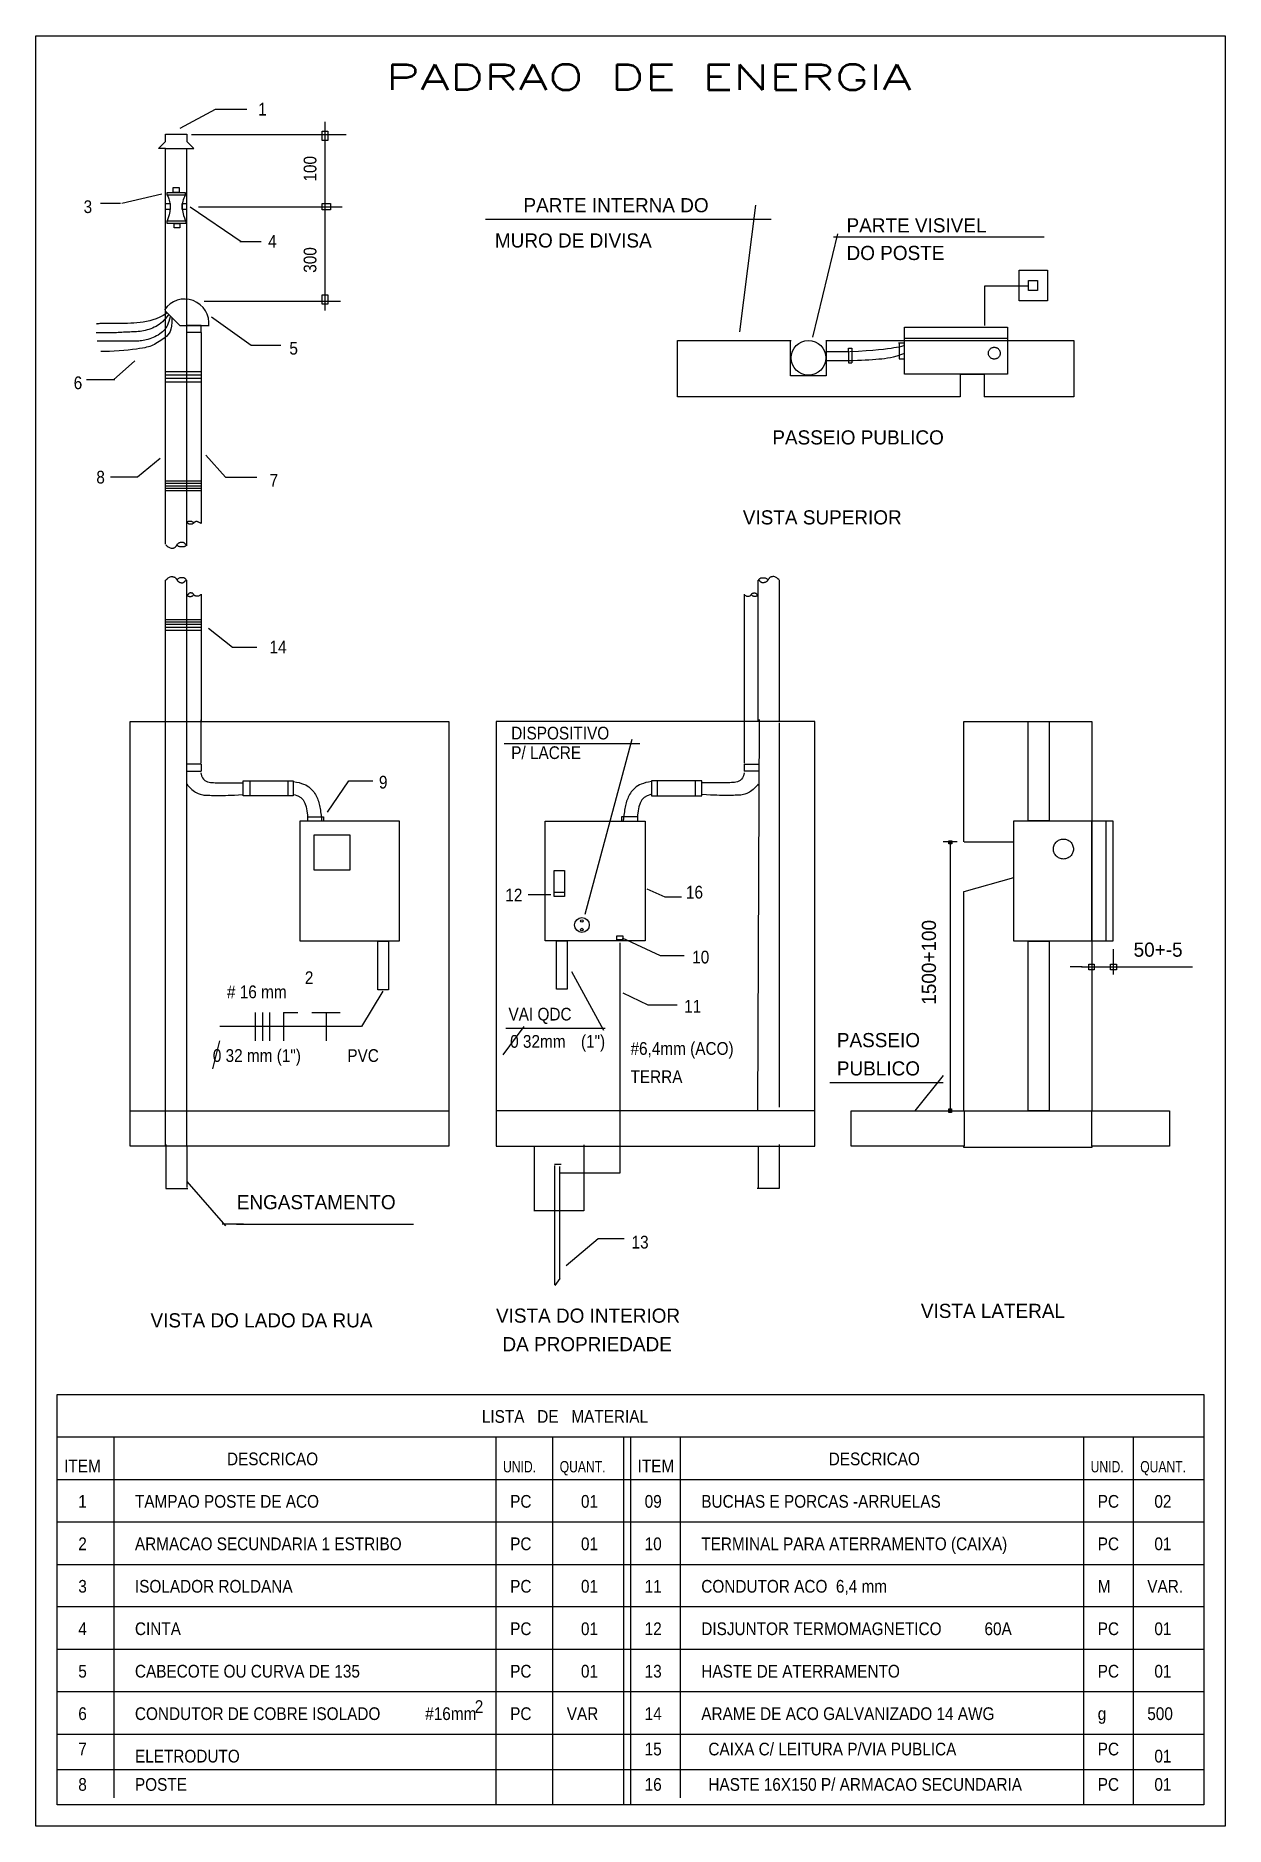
# Model space of a CAD drawing. Extents: x 0 to 0.101, y 0 to 0.152.
import ezdxf

# ---------------------------------------------------------------- set-up
doc = ezdxf.new("R2010")
doc.units = 0
doc.header["$LTSCALE"] = 300
doc.header["$MEASUREMENT"] = 0
doc.linetypes.add('HIDDEN', pattern=[0.375, 0.25, -0.125])
doc.layers.add('MEDICAO', color=7, linetype='CONTINUOUS')
doc.styles.add('ROMANS', font='ROMANS.SHX', dxfattribs={"height": 1.5})
doc.styles.add('TXT', font='txt')

msp = doc.modelspace()

# ---------------------------------------------------------------- linework, layer by layer
at = {"layer": 'MEDICAO', "color": 7}
for p, q in [((0.01223, 0.14397), (0.01524, 0.14557)), ((0.01524, 0.14557), (0.01788, 0.14557)), ((0.0245, 0.1445), (0.0245, 0.12851)), ((0.0104, 0.14225), (0.011, 0.14285)), ((0.011, 0.14345), (0.0128, 0.14345)), ((0.011, 0.14285), (0.011, 0.14345)), ((0.0128, 0.14345), (0.0128, 0.14285)), ((0.0134, 0.14225), (0.0128, 0.14285)), ((0.01319, 0.14344), (0.02631, 0.14344)), ((0.011, 0.14225), (0.0104, 0.14225)), ((0.011, 0.11225), (0.011, 0.14225)), ((0.011, 0.14225), (0.0128, 0.14225)), ((0.0128, 0.11256), (0.0128, 0.14225)), ((0.0128, 0.14225), (0.0134, 0.14225)), ((0.01067, 0.13837), (0.0073, 0.13757)), ((0.00718, 0.13757), (0.00549, 0.13757)), ((0.01307, 0.13731), (0.0174, 0.13437)), ((0.01379, 0.13731), (0.02595, 0.13731)), ((0.06099, 0.13743), (0.05964, 0.12669)), ((0.0381, 0.13624), (0.06233, 0.13624)), ((0.01728, 0.13437), (0.01909, 0.13437)), ((0.06793, 0.13501), (0.06582, 0.12625)), ((0.0676, 0.13476), (0.08546, 0.13476)), ((0.01427, 0.12931), (0.02583, 0.12931)), ((0.0122, 0.12725), (0.011, 0.12845)), ((0.01488, 0.12797), (0.01825, 0.12557)), ((0.0122, 0.12725), (0.0146, 0.12725)), ((0.014, 0.12725), (0.0128, 0.12725)), ((0.014, 0.12665), (0.0128, 0.12665)), ((0.014, 0.12665), (0.014, 0.12725)), ((0.014, 0.12665), (0.014, 0.11045)), ((0.01825, 0.12557), (0.02077, 0.12557)), ((0.00838, 0.12424), (0.00657, 0.12264)), ((0.01099, 0.12335), (0.014, 0.12335)), ((0.01099, 0.12306), (0.014, 0.12306)), ((0.00669, 0.12264), (0.00429, 0.12264)), ((0.01099, 0.12277), (0.014, 0.12277)), ((0.01099, 0.12246), (0.01401, 0.12246)), ((0.01055, 0.11597), (0.00862, 0.11437)), ((0.0144, 0.11624), (0.01608, 0.11437)), ((0.00862, 0.11437), (0.00633, 0.11437)), ((0.01099, 0.11408), (0.01399, 0.11408)), ((0.01099, 0.11388), (0.01399, 0.11388)), ((0.01608, 0.11437), (0.01873, 0.11437)), ((0.01099, 0.11344), (0.01399, 0.11344)), ((0.01099, 0.11325), (0.01399, 0.11325)), ((0.011, 0.10871), (0.011, 0.11247)), ((0.01101, 0.11364), (0.01399, 0.11364)), ((0.01279, 0.10857), (0.01279, 0.11255)), ((0.011, 0.09365), (0.011, 0.10565)), ((0.0128, 0.09365), (0.0128, 0.10565)), ((0.06122, 0.09365), (0.06122, 0.10565)), ((0.06302, 0.09365), (0.06302, 0.10565)), ((0.014, 0.10445), (0.014, 0.09365)), ((0.06002, 0.10445), (0.06002, 0.09365)), ((0.011, 0.10232), (0.014, 0.10232)), ((0.011, 0.10212), (0.014, 0.10212)), ((0.011, 0.10191), (0.014, 0.10191)), ((0.011, 0.10167), (0.014, 0.10167)), ((0.011, 0.10142), (0.014, 0.10142)), ((0.01464, 0.10157), (0.01668, 0.09997)), ((0.01668, 0.09997), (0.01873, 0.09997)), ((0.0612, 0.06067), (0.06133, 0.09384)), ((0.06299, 0.09355), (0.06299, 0.06095)), ((0.03968, 0.09181), (0.05119, 0.09181)), ((0.05051, 0.09214), (0.04653, 0.07731)), ((0.02472, 0.08598), (0.02653, 0.08864)), ((0.02653, 0.08864), (0.02856, 0.08864)), ((0.09069, 0.08525), (0.09069, 0.07505)), ((0.07809, 0.08345), (0.07689, 0.08345)), ((0.07749, 0.08345), (0.07749, 0.06065)), ((0.07869, 0.08345), (0.08289, 0.08345)), ((0.04366, 0.07898), (0.04173, 0.07898)), ((0.04394, 0.07918), (0.04482, 0.07918)), ((0.05179, 0.07948), (0.0533, 0.07881)), ((0.07869, 0.07925), (0.08289, 0.08045)), ((0.0533, 0.07881), (0.05472, 0.07881)), ((0.04969, 0.07531), (0.05292, 0.07381)), ((0.05292, 0.07381), (0.05495, 0.07381)), ((0.09132, 0.07436), (0.09132, 0.07222)), ((0.0454, 0.07248), (0.04811, 0.06748)), ((0.08868, 0.07285), (0.08766, 0.07285)), ((0.08862, 0.07285), (0.0931, 0.07285)), ((0.09229, 0.07285), (0.09804, 0.07285)), ((0.0294, 0.0708), (0.0276, 0.0678)), ((0.04976, 0.07065), (0.05187, 0.06965)), ((0.0186, 0.069), (0.0186, 0.0666)), ((0.0186, 0.069), (0.0186, 0.0666)), ((0.0192, 0.069), (0.0192, 0.0666)), ((0.0198, 0.069), (0.0198, 0.0666)), ((0.021, 0.069), (0.021, 0.0666)), ((0.021, 0.069), (0.0222, 0.069)), ((0.0234, 0.069), (0.0252, 0.069)), ((0.0246, 0.069), (0.0246, 0.0666)), ((0.0252, 0.069), (0.0258, 0.069)), ((0.05187, 0.06965), (0.05435, 0.06965)), ((0.0276, 0.0678), (0.0156, 0.0678)), ((0.0396, 0.0654), (0.0414, 0.0678)), ((0.03984, 0.06765), (0.04826, 0.06765)), ((0.015, 0.0642), (0.0156, 0.0666)), ((0.06729, 0.06305), (0.07689, 0.06305)), ((0.07689, 0.06365), (0.07449, 0.06065)), ((0.008, 0.06065), (0.035, 0.06065)), ((0.06602, 0.06065), (0.03902, 0.06065)), ((0.07869, 0.06065), (0.08949, 0.06065)), ((0.0128, 0.05465), (0.01608, 0.05089)), ((0.0176, 0.05105), (0.0158, 0.05105)), ((0.017, 0.05105), (0.0308, 0.05105)), ((0.023, 0.05105), (0.032, 0.05105)), ((0.04495, 0.04755), (0.04766, 0.04984)), ((0.04766, 0.04984), (0.04985, 0.04984)), ((0.0018, 0.033), (0.099, 0.033)), ((0.0066, 0.033), (0.0066, 0.0024)), ((0.039, 0.033), (0.039, 0.0018)), ((0.0438, 0.033), (0.0438, 0.0018)), ((0.0498, 0.033), (0.0498, 0.0018)), ((0.0504, 0.033), (0.0504, 0.0018)), ((0.0546, 0.033), (0.0546, 0.0024)), ((0.0888, 0.033), (0.0888, 0.0018)), ((0.093, 0.033), (0.093, 0.0018)), ((0.0018, 0.0294), (0.099, 0.0294)), ((0.0018, 0.0258), (0.099, 0.0258)), ((0.0018, 0.0222), (0.099, 0.0222)), ((0.099, 0.0186), (0.0018, 0.0186)), ((0.0018, 0.015), (0.099, 0.015)), ((0.099, 0.0114), (0.0018, 0.0114)), ((0.0018, 0.0078), (0.099, 0.0078)), ((0.0018, 0.0048), (0.099, 0.0048))]:
    msp.add_line(p, q, dxfattribs=at)
at = {"layer": 'MEDICAO', "color": 7, "linetype": 'HIDDEN'}
for p, q in [((0.08412, 0.13057), (0.08039, 0.13057)), ((0.08039, 0.13057), (0.08039, 0.12724)), ((0.06698, 0.12502), (0.06893, 0.12502)), ((0.06888, 0.12502), (0.06888, 0.12531)), ((0.06888, 0.12531), (0.06916, 0.12531)), ((0.06888, 0.12502), (0.06888, 0.1244)), ((0.06915, 0.12502), (0.06915, 0.1244)), ((0.06916, 0.12531), (0.06916, 0.12496)), ((0.07311, 0.12576), (0.07355, 0.12576)), ((0.07316, 0.12576), (0.07316, 0.1244)), ((0.06704, 0.12428), (0.06888, 0.12428)), ((0.06888, 0.12443), (0.06888, 0.12407)), ((0.06888, 0.12407), (0.06916, 0.12407)), ((0.06916, 0.12443), (0.06915, 0.12408)), ((0.07316, 0.1244), (0.07361, 0.1244)), ((0.011, 0.05765), (0.011, 0.09365)), ((0.0128, 0.05765), (0.0128, 0.09365)), ((0.01398, 0.09381), (0.01398, 0.09013)), ((0.06004, 0.09381), (0.06004, 0.09013)), ((0.06299, 0.09355), (0.06299, 0.06095)), ((0.014, 0.09005), (0.0128, 0.09005)), ((0.014, 0.09005), (0.014, 0.08945)), ((0.06002, 0.09005), (0.06122, 0.09005)), ((0.06002, 0.09005), (0.06002, 0.08945)), ((0.0128, 0.08945), (0.014, 0.08945)), ((0.01813, 0.08863), (0.01813, 0.08762)), ((0.02137, 0.08863), (0.02137, 0.08762)), ((0.05265, 0.08863), (0.05265, 0.08762)), ((0.05589, 0.08863), (0.05589, 0.08762)), ((0.06122, 0.08945), (0.06002, 0.08945)), ((0.01813, 0.08762), (0.01813, 0.08738)), ((0.02137, 0.08765), (0.02137, 0.0874)), ((0.05265, 0.08765), (0.05265, 0.0874)), ((0.05589, 0.08762), (0.05589, 0.08738)), ((0.023, 0.08558), (0.02439, 0.08558)), ((0.02439, 0.08558), (0.02439, 0.08527)), ((0.05102, 0.08558), (0.04963, 0.08558)), ((0.04963, 0.08558), (0.04963, 0.08527)), ((0.04951, 0.07491), (0.04951, 0.05536)), ((0.01101, 0.05779), (0.01101, 0.05406)), ((0.04645, 0.05776), (0.04645, 0.05217)), ((0.06301, 0.05779), (0.06301, 0.05406)), ((0.01281, 0.05762), (0.01281, 0.05414)), ((0.04225, 0.05214), (0.04225, 0.05764)), ((0.06121, 0.05762), (0.06121, 0.05414)), ((0.04396, 0.05612), (0.04452, 0.05612)), ((0.04396, 0.05603), (0.04396, 0.04589)), ((0.04439, 0.05593), (0.04439, 0.04645)), ((0.04951, 0.05536), (0.04447, 0.05536)), ((0.01101, 0.05406), (0.01289, 0.05406)), ((0.06301, 0.05406), (0.06113, 0.05406)), ((0.04645, 0.05217), (0.04231, 0.05217)), ((0.0444, 0.04644), (0.04399, 0.04584))]:
    msp.add_line(p, q, dxfattribs=at)
at = {"layer": 'MEDICAO', "color": 7}
for points in [[(0, 0), (0, 0.1518), (0.1008, 0.1518), (0.1008, 0)], [(0.02426, 0.14291), (0.02426, 0.14371), (0.02474, 0.14371), (0.02474, 0.14291)], [(0.01113, 0.1383), (0.01113, 0.13851), (0.01267, 0.13851), (0.01267, 0.1383)], [(0.01165, 0.13851), (0.01165, 0.13895), (0.01215, 0.13895), (0.01215, 0.13851)], [(0.011, 0.13706), (0.011, 0.13757), (0.01139, 0.13757), (0.01139, 0.13706)], [(0.01241, 0.13706), (0.01241, 0.13757), (0.01277, 0.13757), (0.01277, 0.13706)], [(0.02426, 0.13704), (0.02426, 0.13757), (0.02498, 0.13757), (0.02498, 0.13704)], [(0.01113, 0.13589), (0.01113, 0.13611), (0.01271, 0.13611), (0.01271, 0.13589)], [(0.01172, 0.13552), (0.01172, 0.13589), (0.01221, 0.13589), (0.01221, 0.13552)], [(0.02426, 0.12904), (0.02426, 0.12984), (0.02474, 0.12984), (0.02474, 0.12904)], [(0.07361, 0.12613), (0.07361, 0.12711), (0.08234, 0.12711), (0.08234, 0.12613)], [(0.008, 0.05765), (0.008, 0.09365), (0.035, 0.09365), (0.035, 0.05765)], [(0.06602, 0.05765), (0.06602, 0.09365), (0.03902, 0.09365), (0.03902, 0.05765)], [(0.04317, 0.07507), (0.04317, 0.0852), (0.05164, 0.0852), (0.05164, 0.07507)], [(0.08949, 0.07505), (0.08949, 0.08525), (0.09129, 0.08525), (0.09129, 0.07505)], [(0.07737, 0.0833), (0.07737, 0.08354), (0.07763, 0.08354), (0.07763, 0.0833)], [(0.04394, 0.07883), (0.04394, 0.08102), (0.04482, 0.08102), (0.04482, 0.07883)], [(0.04412, 0.07096), (0.04412, 0.07507), (0.04502, 0.07507), (0.04502, 0.07096)], [(0.04924, 0.07515), (0.04924, 0.07548), (0.04976, 0.07548), (0.04976, 0.07515)], [(0.08925, 0.07262), (0.08925, 0.07308), (0.0897, 0.07308), (0.0897, 0.07262)], [(0.09108, 0.07262), (0.09108, 0.07308), (0.09158, 0.07308), (0.09158, 0.07262)], [(0.07737, 0.06052), (0.07737, 0.06081), (0.0776, 0.06081), (0.0776, 0.06052)], [(0.06909, 0.05765), (0.06909, 0.06065), (0.07869, 0.06065), (0.07869, 0.05765)], [(0.08949, 0.05765), (0.08949, 0.06065), (0.09609, 0.06065), (0.09609, 0.05765)], [(0.0018, 0.0018), (0.0018, 0.0366), (0.099, 0.0366), (0.099, 0.0018)]]:
    msp.add_lwpolyline(points, close=True, dxfattribs=at)
for points in [[(0.01113, 0.1383), (0.01121, 0.13814), (0.01127, 0.13799), (0.01131, 0.13786), (0.01134, 0.13773), (0.01137, 0.13761), (0.01138, 0.13749), (0.01138, 0.13737), (0.01138, 0.13726), (0.01138, 0.13714), (0.01137, 0.13702), (0.01135, 0.13689), (0.01133, 0.13676), (0.01129, 0.13661), (0.01125, 0.13646), (0.0112, 0.13629), (0.01113, 0.13611)], [(0.01267, 0.1383), (0.01261, 0.13816), (0.01255, 0.13803), (0.0125, 0.1379), (0.01247, 0.13778), (0.01244, 0.13765), (0.01242, 0.13754), (0.01241, 0.13742), (0.0124, 0.13731), (0.0124, 0.1372), (0.01241, 0.13709), (0.01242, 0.13698), (0.01245, 0.13685), (0.01249, 0.13672), (0.01253, 0.13656), (0.0126, 0.13638), (0.01267, 0.13618)], [(0.01128, 0.1282), (0.01114, 0.12801), (0.011, 0.12784), (0.01086, 0.12768), (0.01073, 0.12755), (0.01059, 0.12744), (0.01046, 0.12733), (0.01032, 0.12724), (0.01019, 0.12716), (0.01004, 0.12709), (0.00989, 0.12702), (0.00974, 0.12696), (0.00959, 0.12691), (0.00944, 0.12686), (0.00928, 0.12682), (0.00913, 0.12679), (0.00898, 0.12676), (0.00883, 0.12674), (0.00868, 0.12672), (0.00854, 0.12671), (0.00839, 0.1267), (0.00825, 0.12669), (0.00811, 0.12669), (0.00797, 0.12668), (0.00783, 0.12668), (0.0077, 0.12667), (0.00756, 0.12667), (0.00742, 0.12666), (0.00728, 0.12665), (0.00714, 0.12665), (0.00699, 0.12664), (0.00685, 0.12663), (0.00671, 0.12663), (0.00656, 0.12662), (0.00641, 0.12662), (0.00625, 0.12662), (0.00607, 0.12661), (0.00588, 0.12661), (0.00565, 0.12661), (0.0054, 0.12661), (0.00511, 0.12661)], [(0.0111, 0.12828), (0.0108, 0.12809), (0.0105, 0.12794), (0.01021, 0.12781), (0.00993, 0.12771), (0.00965, 0.12763), (0.00938, 0.12757), (0.00911, 0.12752), (0.00884, 0.12749), (0.00857, 0.12746), (0.0083, 0.12744), (0.00804, 0.12743), (0.00778, 0.12742), (0.00752, 0.12741), (0.00727, 0.12741), (0.00703, 0.12741), (0.00679, 0.12741), (0.00657, 0.12741), (0.00636, 0.12741), (0.00616, 0.12741), (0.00598, 0.12741), (0.00581, 0.12741), (0.00566, 0.1274), (0.00554, 0.1274), (0.00543, 0.1274), (0.00535, 0.12739), (0.00528, 0.12738), (0.00524, 0.12738), (0.00521, 0.12737), (0.00519, 0.12737), (0.00518, 0.12736), (0.00517, 0.12736), (0.00517, 0.12736), (0.00517, 0.12737), (0.00516, 0.12737), (0.00516, 0.12738), (0.00516, 0.12739), (0.00516, 0.1274), (0.00516, 0.1274), (0.00517, 0.12741), (0.00518, 0.12741)], [(0.01139, 0.12797), (0.01134, 0.12777), (0.01128, 0.12759), (0.01123, 0.12743), (0.01117, 0.12728), (0.0111, 0.12715), (0.01103, 0.12703), (0.01095, 0.12692), (0.01085, 0.12681), (0.01075, 0.12671), (0.01063, 0.12661), (0.0105, 0.12652), (0.01037, 0.12643), (0.01023, 0.12635), (0.01008, 0.12628), (0.00994, 0.12621), (0.00979, 0.12615), (0.00965, 0.1261), (0.0095, 0.12606), (0.00936, 0.12602), (0.00923, 0.12599), (0.00909, 0.12597), (0.00896, 0.12595), (0.00884, 0.12594), (0.00872, 0.12592), (0.00861, 0.12592), (0.00849, 0.12591), (0.00838, 0.1259), (0.00827, 0.1259), (0.00815, 0.1259), (0.00802, 0.1259), (0.00787, 0.1259), (0.00772, 0.1259), (0.00754, 0.1259), (0.00734, 0.1259), (0.00711, 0.1259), (0.00684, 0.1259), (0.00652, 0.1259), (0.00615, 0.1259), (0.00572, 0.1259), (0.00521, 0.1259)], [(0.01153, 0.12789), (0.01152, 0.12751), (0.01149, 0.12719), (0.01144, 0.12694), (0.01138, 0.12674), (0.01129, 0.12658), (0.0112, 0.12645), (0.01109, 0.12633), (0.01098, 0.12624), (0.01085, 0.12614), (0.01072, 0.12605), (0.01059, 0.12596), (0.01045, 0.12587), (0.01032, 0.12579), (0.01018, 0.12571), (0.01005, 0.12564), (0.00992, 0.12558), (0.00979, 0.12552), (0.00967, 0.12547), (0.00954, 0.12543), (0.00939, 0.12539), (0.00923, 0.12535), (0.00903, 0.12531), (0.0088, 0.12528), (0.00852, 0.12524), (0.0082, 0.1252), (0.00784, 0.12516), (0.00745, 0.12513), (0.00705, 0.12509), (0.00664, 0.12507), (0.00624, 0.12504), (0.00586, 0.12503), (0.0055, 0.12502)], [(0.07833, 0.12118), (0.05437, 0.12118), (0.05437, 0.12598), (0.06397, 0.12598)], [(0.06696, 0.12598), (0.06697, 0.12598), (0.06697, 0.12298), (0.06397, 0.12298), (0.06397, 0.12598), (0.06401, 0.12598)], [(0.06697, 0.12598), (0.08797, 0.12598), (0.08797, 0.12118), (0.08036, 0.12118)], [(0.07837, 0.1212), (0.07837, 0.1231), (0.08036, 0.1231), (0.08036, 0.1212)], [(0.01398, 0.11046), (0.01391, 0.1105), (0.01385, 0.11054), (0.01379, 0.11057), (0.01375, 0.11059), (0.01371, 0.1106), (0.01368, 0.11061), (0.01364, 0.11061), (0.01362, 0.11061), (0.01359, 0.11061), (0.01357, 0.11061), (0.01354, 0.1106), (0.01352, 0.11059), (0.0135, 0.11058), (0.01348, 0.11057), (0.01346, 0.11056), (0.01344, 0.11054), (0.01342, 0.11053), (0.0134, 0.11051), (0.01338, 0.11049), (0.01336, 0.11048), (0.01334, 0.11046), (0.01332, 0.11044), (0.0133, 0.11042), (0.01327, 0.11041), (0.01324, 0.1104), (0.01321, 0.11039), (0.01318, 0.11038), (0.01314, 0.11038), (0.01311, 0.11038), (0.01307, 0.11038), (0.01304, 0.11038), (0.013, 0.11039), (0.01297, 0.11041), (0.01294, 0.11042), (0.01292, 0.11044), (0.01289, 0.11046), (0.01287, 0.11048), (0.01286, 0.1105), (0.01285, 0.11052), (0.01284, 0.11054), (0.01284, 0.11056), (0.01285, 0.11058), (0.01286, 0.1106), (0.01288, 0.11061), (0.0129, 0.11062), (0.01292, 0.11063), (0.01295, 0.11064), (0.01298, 0.11065), (0.01301, 0.11066), (0.01305, 0.11066), (0.01309, 0.11066), (0.01313, 0.11065), (0.01318, 0.11064), (0.01323, 0.11062), (0.01329, 0.1106), (0.01335, 0.11056)], [(0.01102, 0.10863), (0.01113, 0.10854), (0.01123, 0.10846), (0.01132, 0.10841), (0.01139, 0.10838), (0.01146, 0.10836), (0.01152, 0.10835), (0.01157, 0.10835), (0.01161, 0.10836), (0.01166, 0.10837), (0.0117, 0.10838), (0.01173, 0.1084), (0.01177, 0.10842), (0.0118, 0.10843), (0.01183, 0.10845), (0.01185, 0.10848), (0.01187, 0.1085), (0.01189, 0.10853), (0.01191, 0.10855), (0.01193, 0.10858), (0.01195, 0.10861), (0.01196, 0.10864), (0.01198, 0.10867), (0.012, 0.10869), (0.01202, 0.10872), (0.01204, 0.10874), (0.01206, 0.10876), (0.01209, 0.10879), (0.01212, 0.1088), (0.01215, 0.10882), (0.01218, 0.10884), (0.01221, 0.10885), (0.01225, 0.10886), (0.01228, 0.10887), (0.01231, 0.10887), (0.01235, 0.10888), (0.01238, 0.10888), (0.01242, 0.10887), (0.01245, 0.10887), (0.01248, 0.10886), (0.01251, 0.10885), (0.01254, 0.10884), (0.01256, 0.10882), (0.01258, 0.1088), (0.01261, 0.10878), (0.01263, 0.10876), (0.01264, 0.10874), (0.01266, 0.10873), (0.01268, 0.10871), (0.01269, 0.1087), (0.01271, 0.10868), (0.01272, 0.10867), (0.01273, 0.10866), (0.01274, 0.10865), (0.01274, 0.10864), (0.01274, 0.10863), (0.01274, 0.10862), (0.01274, 0.1086), (0.01273, 0.10859), (0.01272, 0.10858), (0.0127, 0.10856), (0.01269, 0.10854), (0.01267, 0.10853), (0.01264, 0.10851), (0.01262, 0.1085), (0.01259, 0.10849), (0.01256, 0.10848), (0.01253, 0.10847), (0.01249, 0.10846), (0.01245, 0.10846), (0.01242, 0.10846), (0.01238, 0.10846), (0.01233, 0.10846), (0.01229, 0.10846), (0.01224, 0.10846), (0.0122, 0.10847), (0.01215, 0.10849), (0.0121, 0.10851), (0.01206, 0.10854), (0.01201, 0.10858), (0.01197, 0.10863)], [(0.01102, 0.10567), (0.01113, 0.10577), (0.01123, 0.10584), (0.01132, 0.1059), (0.01139, 0.10593), (0.01146, 0.10595), (0.01152, 0.10595), (0.01157, 0.10595), (0.01161, 0.10594), (0.01166, 0.10593), (0.0117, 0.10592), (0.01173, 0.10591), (0.01177, 0.10589), (0.0118, 0.10587), (0.01183, 0.10585), (0.01185, 0.10583), (0.01187, 0.1058), (0.01189, 0.10578), (0.01191, 0.10575), (0.01193, 0.10572), (0.01195, 0.1057), (0.01196, 0.10567), (0.01198, 0.10564), (0.012, 0.10561), (0.01202, 0.10559), (0.01204, 0.10556), (0.01206, 0.10554), (0.01209, 0.10552), (0.01212, 0.1055), (0.01215, 0.10548), (0.01218, 0.10547), (0.01221, 0.10546), (0.01225, 0.10545), (0.01228, 0.10544), (0.01231, 0.10543), (0.01235, 0.10543), (0.01238, 0.10543), (0.01242, 0.10543), (0.01245, 0.10543), (0.01248, 0.10544), (0.01251, 0.10545), (0.01254, 0.10547), (0.01256, 0.10548), (0.01258, 0.1055), (0.01261, 0.10552), (0.01263, 0.10554), (0.01264, 0.10556), (0.01266, 0.10558), (0.01268, 0.1056), (0.01269, 0.10561), (0.01271, 0.10562), (0.01272, 0.10563), (0.01273, 0.10564), (0.01274, 0.10565), (0.01274, 0.10566), (0.01274, 0.10567), (0.01274, 0.10569), (0.01274, 0.1057), (0.01273, 0.10571), (0.01272, 0.10573), (0.0127, 0.10574), (0.01269, 0.10576), (0.01267, 0.10578), (0.01264, 0.10579), (0.01262, 0.1058), (0.01259, 0.10581), (0.01256, 0.10583), (0.01253, 0.10583), (0.01249, 0.10584), (0.01245, 0.10585), (0.01242, 0.10585), (0.01238, 0.10585), (0.01233, 0.10585), (0.01229, 0.10585), (0.01224, 0.10584), (0.0122, 0.10583), (0.01215, 0.10581), (0.0121, 0.10579), (0.01206, 0.10576), (0.01201, 0.10572), (0.01197, 0.10567)], [(0.063, 0.10567), (0.06289, 0.10577), (0.06279, 0.10584), (0.0627, 0.1059), (0.06263, 0.10593), (0.06256, 0.10595), (0.0625, 0.10595), (0.06245, 0.10595), (0.0624, 0.10594), (0.06236, 0.10593), (0.06232, 0.10592), (0.06228, 0.10591), (0.06225, 0.10589), (0.06222, 0.10587), (0.06219, 0.10585), (0.06217, 0.10583), (0.06214, 0.1058), (0.06212, 0.10578), (0.06211, 0.10575), (0.06209, 0.10572), (0.06207, 0.1057), (0.06206, 0.10567), (0.06204, 0.10564), (0.06202, 0.10561), (0.062, 0.10559), (0.06198, 0.10556), (0.06195, 0.10554), (0.06193, 0.10552), (0.0619, 0.1055), (0.06187, 0.10548), (0.06184, 0.10547), (0.06181, 0.10546), (0.06177, 0.10545), (0.06174, 0.10544), (0.0617, 0.10543), (0.06167, 0.10543), (0.06164, 0.10543), (0.0616, 0.10543), (0.06157, 0.10543), (0.06154, 0.10544), (0.06151, 0.10545), (0.06148, 0.10547), (0.06146, 0.10548), (0.06143, 0.1055), (0.06141, 0.10552), (0.06139, 0.10554), (0.06137, 0.10556), (0.06136, 0.10558), (0.06134, 0.1056), (0.06133, 0.10561), (0.06131, 0.10562), (0.0613, 0.10563), (0.06129, 0.10564), (0.06128, 0.10565), (0.06128, 0.10566), (0.06128, 0.10567), (0.06128, 0.10569), (0.06128, 0.1057), (0.06129, 0.10571), (0.0613, 0.10573), (0.06131, 0.10574), (0.06133, 0.10576), (0.06135, 0.10578), (0.06137, 0.10579), (0.0614, 0.1058), (0.06143, 0.10581), (0.06146, 0.10583), (0.06149, 0.10583), (0.06153, 0.10584), (0.06156, 0.10585), (0.0616, 0.10585), (0.06164, 0.10585), (0.06169, 0.10585), (0.06173, 0.10585), (0.06178, 0.10584), (0.06182, 0.10583), (0.06187, 0.10581), (0.06192, 0.10579), (0.06196, 0.10576), (0.06201, 0.10572), (0.06205, 0.10567)], [(0.01399, 0.10442), (0.01393, 0.10438), (0.01387, 0.10434), (0.01383, 0.10431), (0.01378, 0.1043), (0.01374, 0.10428), (0.01371, 0.10428), (0.01367, 0.10428), (0.01364, 0.10428), (0.01361, 0.10428), (0.01358, 0.10429), (0.01355, 0.1043), (0.01352, 0.10431), (0.01349, 0.10432), (0.01347, 0.10433), (0.01345, 0.10435), (0.01343, 0.10437), (0.01341, 0.10438), (0.0134, 0.1044), (0.01339, 0.10442), (0.01338, 0.10444), (0.01337, 0.10446), (0.01336, 0.10447), (0.01334, 0.10449), (0.01333, 0.1045), (0.01331, 0.10452), (0.0133, 0.10453), (0.01328, 0.10453), (0.01326, 0.10454), (0.01324, 0.10455), (0.01321, 0.10455), (0.01319, 0.10455), (0.01317, 0.10456), (0.01315, 0.10456), (0.01313, 0.10456), (0.0131, 0.10456), (0.01308, 0.10456), (0.01306, 0.10455), (0.01304, 0.10455), (0.01302, 0.10454), (0.013, 0.10453), (0.01298, 0.10452), (0.01296, 0.10451), (0.01295, 0.10449), (0.01293, 0.10447), (0.01291, 0.10446), (0.0129, 0.10444), (0.01288, 0.10443), (0.01287, 0.10441), (0.01286, 0.1044), (0.01285, 0.10439), (0.01284, 0.10438), (0.01283, 0.10437), (0.01283, 0.10437), (0.01283, 0.10436), (0.01283, 0.10435), (0.01284, 0.10434), (0.01285, 0.10433), (0.01286, 0.10432), (0.01288, 0.10431), (0.0129, 0.1043), (0.01292, 0.10429), (0.01294, 0.10428), (0.01297, 0.10428), (0.01299, 0.10427), (0.01301, 0.10426), (0.01304, 0.10426), (0.01306, 0.10426), (0.01308, 0.10426), (0.0131, 0.10426), (0.01313, 0.10426), (0.01315, 0.10426), (0.01317, 0.10427), (0.0132, 0.10428), (0.01322, 0.10429), (0.01325, 0.1043), (0.01328, 0.10431), (0.0133, 0.10433), (0.01333, 0.10436), (0.01337, 0.10439), (0.0134, 0.10442)], [(0.06003, 0.10442), (0.06009, 0.10438), (0.06014, 0.10434), (0.06019, 0.10431), (0.06024, 0.1043), (0.06028, 0.10428), (0.06031, 0.10428), (0.06035, 0.10428), (0.06038, 0.10428), (0.06041, 0.10428), (0.06044, 0.10429), (0.06047, 0.1043), (0.0605, 0.10431), (0.06052, 0.10432), (0.06055, 0.10433), (0.06057, 0.10435), (0.06059, 0.10437), (0.0606, 0.10438), (0.06062, 0.1044), (0.06063, 0.10442), (0.06064, 0.10444), (0.06065, 0.10446), (0.06066, 0.10447), (0.06067, 0.10449), (0.06069, 0.1045), (0.0607, 0.10452), (0.06072, 0.10453), (0.06074, 0.10453), (0.06076, 0.10454), (0.06078, 0.10455), (0.0608, 0.10455), (0.06083, 0.10455), (0.06085, 0.10456), (0.06087, 0.10456), (0.06089, 0.10456), (0.06091, 0.10456), (0.06094, 0.10456), (0.06096, 0.10455), (0.06098, 0.10455), (0.061, 0.10454), (0.06102, 0.10453), (0.06104, 0.10452), (0.06105, 0.10451), (0.06107, 0.10449), (0.06109, 0.10447), (0.06111, 0.10446), (0.06112, 0.10444), (0.06113, 0.10443), (0.06115, 0.10441), (0.06116, 0.1044), (0.06117, 0.10439), (0.06118, 0.10438), (0.06118, 0.10437), (0.06119, 0.10437), (0.06119, 0.10436), (0.06119, 0.10435), (0.06118, 0.10434), (0.06117, 0.10433), (0.06115, 0.10432), (0.06114, 0.10431), (0.06112, 0.1043), (0.0611, 0.10429), (0.06107, 0.10428), (0.06105, 0.10428), (0.06103, 0.10427), (0.061, 0.10426), (0.06098, 0.10426), (0.06096, 0.10426), (0.06094, 0.10426), (0.06091, 0.10426), (0.06089, 0.10426), (0.06087, 0.10426), (0.06084, 0.10427), (0.06082, 0.10428), (0.0608, 0.10429), (0.06077, 0.1043), (0.06074, 0.10431), (0.06071, 0.10433), (0.06068, 0.10436), (0.06065, 0.10439), (0.06062, 0.10442)], [(0.07864, 0.08345), (0.07864, 0.09365), (0.08949, 0.09365), (0.08949, 0.06065)], [(0.07864, 0.06065), (0.07864, 0.07925)], [(0.08949, 0.05765), (0.08949, 0.05755), (0.07864, 0.05755), (0.07864, 0.05765)]]:
    msp.add_lwpolyline(points, dxfattribs=at)
at = {"layer": 'MEDICAO', "color": 7, "linetype": 'HIDDEN'}
for points in [[(0.08334, 0.12933), (0.08334, 0.13192), (0.08574, 0.13192), (0.08574, 0.12933)], [(0.08412, 0.1302), (0.08412, 0.13106), (0.0849, 0.13106), (0.0849, 0.1302)], [(0.08409, 0.08525), (0.08409, 0.09365), (0.08589, 0.09365), (0.08589, 0.08525)], [(0.01757, 0.08735), (0.01757, 0.08863), (0.02182, 0.08863), (0.02182, 0.08735)], [(0.05645, 0.08735), (0.05645, 0.08863), (0.05219, 0.08863), (0.05219, 0.08735)], [(0.0224, 0.07505), (0.0224, 0.08525), (0.0308, 0.08525), (0.0308, 0.07505)], [(0.08289, 0.07505), (0.08289, 0.08525), (0.09129, 0.08525), (0.09129, 0.07505)], [(0.0236, 0.08105), (0.0236, 0.08405), (0.0266, 0.08405), (0.0266, 0.08105)], [(0.029, 0.07091), (0.029, 0.07505), (0.02989, 0.07505), (0.02989, 0.07091)], [(0.08409, 0.06065), (0.08409, 0.07505), (0.08589, 0.07505), (0.08589, 0.06065)]]:
    msp.add_lwpolyline(points, close=True, dxfattribs=at)
for points in [[(0.08236, 0.12613), (0.08236, 0.12312), (0.07362, 0.12312), (0.07362, 0.12613)], [(0.06888, 0.12428), (0.06926, 0.12428), (0.06963, 0.12429), (0.06998, 0.1243), (0.0703, 0.12432), (0.07061, 0.12433), (0.07091, 0.12436), (0.07119, 0.12438), (0.07145, 0.1244), (0.0717, 0.12442), (0.07194, 0.12445), (0.07219, 0.12449), (0.07244, 0.12453), (0.0727, 0.12459), (0.07299, 0.12467), (0.07331, 0.12477), (0.07366, 0.12489)], [(0.06899, 0.12502), (0.06973, 0.12506), (0.07038, 0.12511), (0.07094, 0.12515), (0.07142, 0.1252), (0.07183, 0.12524), (0.07218, 0.12528), (0.07248, 0.12532), (0.07273, 0.12536), (0.07295, 0.12539), (0.07313, 0.12542), (0.07328, 0.12545), (0.0734, 0.12548), (0.07349, 0.12552), (0.07356, 0.12555), (0.07359, 0.12559), (0.07361, 0.12563)], [(0.01279, 0.08835), (0.01285, 0.08827), (0.01293, 0.08818), (0.01302, 0.08809), (0.01312, 0.088), (0.01322, 0.08791), (0.01333, 0.08782), (0.01344, 0.08774), (0.01354, 0.08767), (0.01365, 0.08761), (0.01375, 0.08756), (0.01384, 0.08752), (0.01394, 0.08749), (0.01404, 0.08746), (0.01415, 0.08745), (0.01425, 0.08743), (0.01437, 0.08742), (0.01449, 0.08742), (0.01462, 0.08741), (0.01475, 0.08741), (0.01489, 0.0874), (0.01504, 0.0874), (0.01519, 0.0874), (0.01535, 0.0874), (0.01552, 0.0874), (0.01569, 0.0874), (0.01587, 0.0874), (0.01607, 0.0874), (0.0163, 0.08741), (0.01656, 0.08742), (0.01685, 0.08743), (0.01719, 0.08745), (0.01757, 0.08747)], [(0.01398, 0.0893), (0.01404, 0.08907), (0.01412, 0.0889), (0.01422, 0.08876), (0.01432, 0.08866), (0.01443, 0.0886), (0.01455, 0.08855), (0.01468, 0.08852), (0.0148, 0.0885), (0.01493, 0.08849), (0.01506, 0.08848), (0.01519, 0.08847), (0.01534, 0.08847), (0.0155, 0.08846), (0.01567, 0.08846), (0.01587, 0.08846), (0.0161, 0.08846), (0.01635, 0.08846), (0.01661, 0.08846), (0.01687, 0.08846), (0.0171, 0.08846), (0.01731, 0.08846), (0.01745, 0.08846), (0.01753, 0.08846), (0.01752, 0.08846)], [(0.02184, 0.08857), (0.02209, 0.08853), (0.02232, 0.08848), (0.02252, 0.08842), (0.0227, 0.08836), (0.02287, 0.08828), (0.02301, 0.0882), (0.02314, 0.08811), (0.02326, 0.08801), (0.02336, 0.08791), (0.02346, 0.08781), (0.02355, 0.0877), (0.02362, 0.08759), (0.02369, 0.08748), (0.02376, 0.08736), (0.02381, 0.08725), (0.02386, 0.08713), (0.02391, 0.08701), (0.02395, 0.0869), (0.02398, 0.08678), (0.02401, 0.08666), (0.02404, 0.08654), (0.02407, 0.08641), (0.02409, 0.08628), (0.02412, 0.08614), (0.02414, 0.086), (0.02416, 0.08585), (0.02418, 0.08571), (0.02419, 0.08558), (0.02421, 0.08546), (0.02422, 0.08537), (0.02422, 0.0853), (0.02423, 0.08527)], [(0.05218, 0.08857), (0.05193, 0.08853), (0.0517, 0.08848), (0.0515, 0.08842), (0.05131, 0.08836), (0.05115, 0.08828), (0.05101, 0.0882), (0.05088, 0.08811), (0.05076, 0.08801), (0.05066, 0.08791), (0.05056, 0.08781), (0.05047, 0.0877), (0.0504, 0.08759), (0.05032, 0.08748), (0.05026, 0.08736), (0.05021, 0.08725), (0.05016, 0.08713), (0.05011, 0.08701), (0.05007, 0.0869), (0.05004, 0.08678), (0.05, 0.08666), (0.04998, 0.08654), (0.04995, 0.08641), (0.04993, 0.08628), (0.0499, 0.08614), (0.04988, 0.086), (0.04986, 0.08585), (0.04984, 0.08571), (0.04982, 0.08558), (0.04981, 0.08546), (0.0498, 0.08537), (0.04979, 0.0853), (0.04979, 0.08527)], [(0.06123, 0.08835), (0.06117, 0.08827), (0.06109, 0.08818), (0.061, 0.08809), (0.0609, 0.088), (0.0608, 0.08791), (0.06069, 0.08782), (0.06058, 0.08774), (0.06048, 0.08767), (0.06037, 0.08761), (0.06027, 0.08756), (0.06017, 0.08752), (0.06008, 0.08749), (0.05997, 0.08746), (0.05987, 0.08745), (0.05976, 0.08743), (0.05965, 0.08742), (0.05953, 0.08742), (0.0594, 0.08741), (0.05927, 0.08741), (0.05913, 0.0874), (0.05898, 0.0874), (0.05883, 0.0874), (0.05867, 0.0874), (0.0585, 0.0874), (0.05833, 0.0874), (0.05815, 0.0874), (0.05795, 0.0874), (0.05772, 0.08741), (0.05746, 0.08742), (0.05717, 0.08743), (0.05683, 0.08745), (0.05644, 0.08747)], [(0.06004, 0.0893), (0.05997, 0.08907), (0.05989, 0.0889), (0.0598, 0.08876), (0.0597, 0.08866), (0.05958, 0.0886), (0.05946, 0.08855), (0.05934, 0.08852), (0.05922, 0.0885), (0.05909, 0.08849), (0.05896, 0.08848), (0.05883, 0.08847), (0.05868, 0.08847), (0.05852, 0.08846), (0.05835, 0.08846), (0.05815, 0.08846), (0.05792, 0.08846), (0.05767, 0.08846), (0.05741, 0.08846), (0.05715, 0.08846), (0.05691, 0.08846), (0.05671, 0.08846), (0.05657, 0.08846), (0.05649, 0.08846), (0.0565, 0.08846)], [(0.0219, 0.08746), (0.0222, 0.08736), (0.02245, 0.08721), (0.02265, 0.08701), (0.0228, 0.08675), (0.02291, 0.08644), (0.02298, 0.08609), (0.02302, 0.08571), (0.02303, 0.08528)], [(0.05212, 0.08746), (0.05181, 0.08736), (0.05156, 0.08721), (0.05137, 0.08701), (0.05122, 0.08675), (0.05111, 0.08644), (0.05104, 0.08609), (0.051, 0.08571), (0.05099, 0.08528)]]:
    msp.add_lwpolyline(points, dxfattribs=at)
at = {"layer": 'MEDICAO', "color": 7}
for centre, radius in [((0.06548, 0.12449), 0.00147), ((0.04628, 0.07641), 0.000625), ((0.04627, 0.07675), 0.000109), ((0.04628, 0.07602), 0.000109)]:
    msp.add_circle(centre, radius, dxfattribs=at)
at = {"layer": 'MEDICAO', "color": 7, "linetype": 'HIDDEN'}
for centre, radius in [((0.08123, 0.12489), 0.000501), ((0.08709, 0.08285), 0.000849)]:
    msp.add_circle(centre, radius, dxfattribs=at)
at = {"layer": 'MEDICAO', "color": 7}
msp.add_arc((0.01261, 0.12741), 0.00207, 353.3467, 145.8453, dxfattribs=at)
for points in [[(0.07736, 0.08354), (0.07763, 0.08354), (0.07736, 0.0833), (0.07763, 0.0833)], [(0.07737, 0.06081), (0.07763, 0.06081), (0.07736, 0.06052), (0.0776, 0.06052)]]:
    msp.add_solid(points, dxfattribs=at)

# ---------------------------------------------------------------- texts
for s, height, style, width, p in [('PADRAO DE ENERGIA', 0.00216, 'ROMANS', 1.5, (0.02965, 0.14722)), ('1', 0.00108, 'TXT', 0.9, (0.01885, 0.14504)), ('3', 0.00108, 'TXT', 0.9, (0.00405, 0.13677)), ('4', 0.00108, 'TXT', 0.9, (0.01969, 0.13384)), ('5', 0.00108, 'TXT', 0.9, (0.02149, 0.12477)), ('6', 0.00108, 'TXT', 0.9, (0.00321, 0.12184)), ('8', 0.00108, 'TXT', 0.9, (0.00513, 0.11384)), ('7', 0.00108, 'TXT', 0.9, (0.01981, 0.11357)), ('14', 0.00108, 'TXT', 0.9, (0.01981, 0.09944)), ('DISPOSITIVO', 0.00108, 'TXT', 0.9, (0.04029, 0.09214)), ('P/ LACRE', 0.00108, 'TXT', 0.9, (0.04029, 0.09048)), ('9', 0.00108, 'TXT', 0.9, (0.02908, 0.08798)), ('12', 0.00108, 'TXT', 0.9, (0.03979, 0.07841)), ('16', 0.00108, 'TXT', 0.9, (0.0551, 0.07865)), ('10', 0.00108, 'TXT', 0.9, (0.05563, 0.07315)), ('2', 0.00108, 'TXT', 0.9, (0.0228, 0.0714)), ('# 16 mm', 0.00108, 'TXT', 0.9, (0.0162, 0.0702)), ('11', 0.00108, 'TXT', 0.9, (0.05495, 0.06898)), ('VAI QDC', 0.00108, 'TXT', 0.9, (0.04006, 0.06831)), ('0 32mm', 0.00108, 'TXT', 0.9, (0.0402, 0.066)), ('(1")', 0.00108, 'TXT', 0.9, (0.0462, 0.066)), ('0 32 mm (1")', 0.00108, 'TXT', 0.9, (0.015, 0.0648)), ('PVC', 0.00108, 'TXT', 0.9, (0.0264, 0.0648)), ('#6,4mm (ACO)', 0.00108, 'TXT', 0.9, (0.0504, 0.0654)), ('TERRA', 0.00108, 'TXT', 0.9, (0.0504, 0.063)), ('13', 0.00108, 'TXT', 0.9, (0.05049, 0.04898)), ('LISTA   DE   MATERIAL', 0.00108, 'TXT', 0.9, (0.0378, 0.0342)), ('ITEM', 0.00108, 'TXT', 0.9, (0.0024, 0.03)), ('DESCRICAO', 0.00108, 'TXT', 0.9, (0.0162, 0.0306)), ('UNID.', 0.00096, 'TXT', 0.8, (0.0396, 0.03)), ('QUANT.', 0.00096, 'TXT', 0.8, (0.0444, 0.03)), ('ITEM', 0.00108, 'TXT', 0.9, (0.051, 0.03)), ('DESCRICAO', 0.00108, 'TXT', 0.9, (0.0672, 0.0306)), ('UNID.', 0.00096, 'TXT', 0.8, (0.0894, 0.03)), ('QUANT.', 0.00096, 'TXT', 0.8, (0.0936, 0.03)), ('1', 0.00108, 'TXT', 0.9, (0.0036, 0.027)), ('TAMPAO POSTE DE ACO', 0.00108, 'TXT', 0.9, (0.0084, 0.027)), ('PC', 0.00108, 'TXT', 0.9, (0.0402, 0.027)), ('01', 0.00108, 'TXT', 0.9, (0.0462, 0.027)), ('09', 0.00108, 'TXT', 0.9, (0.0516, 0.027)), ('BUCHAS E PORCAS -ARRUELAS', 0.00108, 'TXT', 0.9, (0.0564, 0.027)), ('PC', 0.00108, 'TXT', 0.9, (0.09, 0.027)), ('02', 0.00108, 'TXT', 0.9, (0.0948, 0.027)), ('2', 0.00108, 'TXT', 0.9, (0.0036, 0.0234)), ('ARMACAO SECUNDARIA 1 ESTRIBO', 0.00108, 'TXT', 0.9, (0.0084, 0.0234)), ('PC', 0.00108, 'TXT', 0.9, (0.0402, 0.0234)), ('01', 0.00108, 'TXT', 0.9, (0.0462, 0.0234)), ('10', 0.00108, 'TXT', 0.9, (0.0516, 0.0234)), ('TERMINAL PARA ATERRAMENTO (CAIXA)', 0.00108, 'TXT', 0.9, (0.0564, 0.0234)), ('PC', 0.00108, 'TXT', 0.9, (0.09, 0.0234)), ('01', 0.00108, 'TXT', 0.9, (0.0948, 0.0234)), ('3', 0.00108, 'TXT', 0.9, (0.0036, 0.0198)), ('ISOLADOR ROLDANA', 0.00108, 'TXT', 0.9, (0.0084, 0.0198)), ('PC', 0.00108, 'TXT', 0.9, (0.0402, 0.0198)), ('01', 0.00108, 'TXT', 0.9, (0.0462, 0.0198)), ('11', 0.00108, 'TXT', 0.9, (0.0516, 0.0198)), ('CONDUTOR ACO  6,4 mm', 0.00108, 'TXT', 0.9, (0.0564, 0.0198)), ('M', 0.00108, 'TXT', 0.9, (0.09, 0.0198)), ('VAR.', 0.00108, 'TXT', 0.9, (0.0942, 0.0198)), ('4', 0.00108, 'TXT', 0.9, (0.0036, 0.0162)), ('CINTA', 0.00108, 'TXT', 0.9, (0.0084, 0.0162)), ('PC', 0.00108, 'TXT', 0.9, (0.0402, 0.0162)), ('01', 0.00108, 'TXT', 0.9, (0.0462, 0.0162)), ('12', 0.00108, 'TXT', 0.9, (0.0516, 0.0162)), ('DISJUNTOR TERMOMAGNETICO', 0.00108, 'TXT', 0.9, (0.0564, 0.0162)), ('60A', 0.00108, 'TXT', 0.9, (0.0804, 0.0162)), ('PC', 0.00108, 'TXT', 0.9, (0.09, 0.0162)), ('01', 0.00108, 'TXT', 0.9, (0.0948, 0.0162)), ('5', 0.00108, 'TXT', 0.9, (0.0036, 0.0126)), ('CABECOTE OU CURVA DE 135', 0.00108, 'TXT', 0.9, (0.0084, 0.0126)), ('PC', 0.00108, 'TXT', 0.9, (0.0402, 0.0126)), ('01', 0.00108, 'TXT', 0.9, (0.0462, 0.0126)), ('13', 0.00108, 'TXT', 0.9, (0.0516, 0.0126)), ('HASTE DE ATERRAMENTO', 0.00108, 'TXT', 0.9, (0.0564, 0.0126)), ('PC', 0.00108, 'TXT', 0.9, (0.09, 0.0126)), ('01', 0.00108, 'TXT', 0.9, (0.0948, 0.0126)), ('2', 0.00108, 'TXT', 0.9, (0.0372, 0.0096)), ('6', 0.00108, 'TXT', 0.9, (0.0036, 0.009)), ('CONDUTOR DE COBRE ISOLADO', 0.00108, 'TXT', 0.9, (0.0084, 0.009)), ('#16mm', 0.00108, 'TXT', 0.9, (0.033, 0.009)), ('PC', 0.00108, 'TXT', 0.9, (0.0402, 0.009)), ('VAR', 0.00108, 'TXT', 0.9, (0.045, 0.009)), ('14', 0.00108, 'TXT', 0.9, (0.0516, 0.009)), ('ARAME DE ACO GALVANIZADO 14 AWG', 0.00108, 'TXT', 0.9, (0.0564, 0.009)), ('g', 0.00108, 'TXT', 0.9, (0.09, 0.009)), ('500', 0.00108, 'TXT', 0.9, (0.0942, 0.009)), ('7', 0.00108, 'TXT', 0.9, (0.0036, 0.006)), ('ELETRODUTO', 0.00108, 'TXT', 0.9, (0.0084, 0.0054)), ('15', 0.00108, 'TXT', 0.9, (0.0516, 0.006)), ('CAIXA C/ LEITURA P/VIA PUBLICA', 0.00108, 'TXT', 0.9, (0.057, 0.006)), ('PC', 0.00108, 'TXT', 0.9, (0.09, 0.006)), ('01', 0.00108, 'TXT', 0.9, (0.0948, 0.0054)), ('8', 0.00108, 'TXT', 0.9, (0.0036, 0.003)), ('POSTE', 0.00108, 'TXT', 0.9, (0.0084, 0.003)), ('16', 0.00108, 'TXT', 0.9, (0.0516, 0.003)), ('HASTE 16X150 P/ ARMACAO SECUNDARIA', 0.00108, 'TXT', 0.9, (0.057, 0.003)), ('PC', 0.00108, 'TXT', 0.9, (0.09, 0.003)), ('01', 0.00108, 'TXT', 0.9, (0.0948, 0.003))]:
    msp.add_text(s, height=height, dxfattribs=dict(at, style=style, width=width)).set_placement(p)
at = {"layer": 'MEDICAO', "color": 7, "style": 'TXT', "width": 0.9}
for s, p in [('100', (0.02378, 0.13944)), ('300', (0.02378, 0.13171))]:
    msp.add_text(s, height=0.00108, rotation=90, dxfattribs=at).set_placement(p)
at = {"layer": 'MEDICAO', "color": 7, "style": 'TXT'}
for s, p in [('PARTE INTERNA DO', (0.04133, 0.13684)), ('MURO DE DIVISA', (0.03891, 0.13385)), ('PASSEIO PUBLICO', (0.06242, 0.11715)), ('VISTA SUPERIOR', (0.05992, 0.11037)), ('50+-5', (0.09304, 0.07372)), ('PASSEIO', (0.06789, 0.06605)), ('PUBLICO', (0.06789, 0.06365)), ('ENGASTAMENTO', (0.01703, 0.05231)), ('VISTA LATERAL', (0.07501, 0.04309)), ('VISTA DO LADO DA RUA', (0.00972, 0.04229)), ('VISTA DO INTERIOR', (0.039, 0.04269)), ('DA PROPRIEDADE', (0.03955, 0.04027))]:
    msp.add_text(s, height=0.0012, dxfattribs=at).set_placement(p)
at = {"layer": 'MEDICAO', "color": 7, "linetype": 'HIDDEN', "style": 'TXT'}
for s, p in [('PARTE VISIVEL', (0.06871, 0.13513)), ('DO POSTE', (0.06871, 0.13279))]:
    msp.add_text(s, height=0.0012, dxfattribs=at).set_placement(p)
at = {"layer": 'MEDICAO', "color": 7, "style": 'TXT'}
msp.add_text('1500+100', height=0.0012, rotation=90, dxfattribs=at).set_placement((0.07629, 0.06965))

doc.saveas('drawing.dxf')
